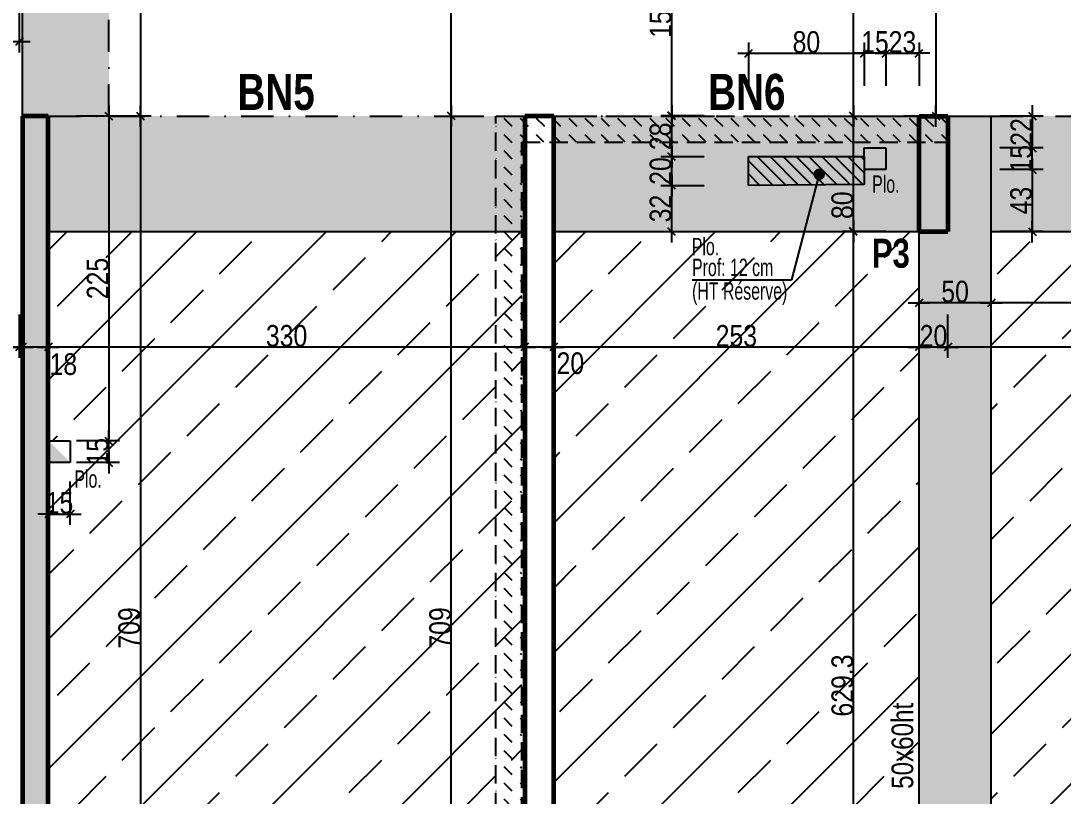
# Model space of a CAD drawing. Header units: centimetres. Extents: x 38820 to 82487, y -36363 to -12804.
# Drawn here: x 49692 to 50413, y -24754 to -24217 of the extents above; entities that cross this region are included whole.
import ezdxf
from ezdxf.enums import TextEntityAlignment as Align

# ---------------------------------------------------------------- set-up
doc = ezdxf.new("R2010")
doc.units = ezdxf.units.CM
doc.header["$LTSCALE"] = 0.5
doc.linetypes.add('CACHEX2', pattern=[19.05, 12.7, -6.35])
doc.linetypes.add('TIRETPT2', pattern=[12.7, 6.35, -3.175, 0, -3.175])
doc.layers.get('DEFPOINTS').update_dxf_attribs({"linetype": 'CONTINUOUS'})
for name, color, linetype in [('01_cote_gen', 4, 'CONTINUOUS'), ('01_linteaux', 2, 'CONTINUOUS'), ('01_murs_sup', 2, 'CACHEX2'), ('01_poch_BN', 9, 'CONTINUOUS'), ('01_poch_poteaux', 250, 'CONTINUOUS'), ('01_resv', 32, 'CONTINUOUS'), ('01_texte', 230, 'CONTINUOUS'), ('AA_COTES', 2, 'CONTINUOUS')]:
    doc.layers.add(name, color=color, linetype=linetype)
doc.layers.add('01_murs_coup', color=5, linetype='CONTINUOUS', lineweight=60)
doc.styles.add('Arial Narrow', font='ARIALN.TTF')
doc.styles.add('impact', font='impact.ttf')
doc.styles.add('MATTE_TXT', font='arial.ttf')
doc.styles.add('STYLE2', font='ARIALN.TTF')
doc.dimstyles.new('JB50', dxfattribs={"dimscale": 0.1, "dimtxt": 150, "dimasz": 15, "dimexe": 0.1, "dimexo": 0.1, "dimgap": 0.09, "dimtad": 1, "dimdec": 1, "dimdsep": 46, "dimtxsty": 'STYLE2', "dimblk1": 'BOND_G', "dimblk2": 'BOND_D', "dimsah": 1, "dimcen": 1.5, "dimdle": 0.01, "dimse1": 1, "dimse2": 1, "dimclrd": 4, "dimclre": 2, "dimclrt": 6, "dimazin": 2, "dimtfac": 2.333333, "dimtdec": 1, "dimtix": 1, "dimtmove": 2, "dimatfit": 3, "dimldrblk": 'BOND_G', "dimfxl": 1, "dimtolj": 1, "dimtzin": 0, "dimarcsym": 0})
pattern_1 = [(135, (-19116.01, 5490.093), (-11.22532015, 9e-16), [7.9375, -7.9375])]

# ---------------------------------------------------------------- blocks, each defined once
blk = doc.blocks.new('BOND_G')
at = {"layer": 'AA_COTES', "color": 0}
for p, q in [((0, -5), (0, 15)), ((5, 0), (-5, 0)), ((1.77, 1.77), (-1.77, -1.77))]:
    blk.add_line(p, q, dxfattribs=at)
blk = doc.blocks.new('BOND_D')
at = {"layer": 'AA_COTES', "color": 0}
for p, q in [((0, 5), (0, -15)), ((5, 0), (-5, 0)), ((-1.77, -1.77), (1.77, 1.77))]:
    blk.add_line(p, q, dxfattribs=at)
blk = doc.blocks.new('*D744')
at = {"layer": '01_cote_gen', "color": 4, "lineweight": -2, "transparency": 16777216}
blk.add_line((50610.14, -24443.32), (50335.14, -24443.32), dxfattribs=at)
at = {"layer": 'DEFPOINTS', "color": 0}
for p in [(50333.64, -24363.37), (50611.64, -24363.37), (50333.64, -24443.32)]:
    blk.add_point(p, dxfattribs=at)
at = {"layer": '01_cote_gen', "color": 4, "lineweight": -2, "transparency": 16777216, "xscale": 1.5, "yscale": 1.5, "zscale": 1.5, "rotation": 180}
blk.add_blockref('BOND_D', (50333.64, -24443.32), dxfattribs=at)
at = {"layer": '01_cote_gen', "color": 4, "lineweight": -2, "transparency": 16777216, "xscale": 1.5, "yscale": 1.5, "zscale": 1.5}
blk.add_blockref('BOND_G', (50611.64, -24443.32), dxfattribs=at)
at = {"layer": '01_cote_gen', "color": 6, "transparency": 16777216, "insert": (50472.64, -24435.65), "char_height": 15, "attachment_point": 5, "style": 'STYLE2'}
blk.add_mtext('\\A1;278', dxfattribs=at)
blk = doc.blocks.new('*D745')
at = {"layer": '01_cote_gen', "color": 4, "lineweight": -2, "transparency": 16777216}
blk.add_line((50332.14, -24443.32), (50315.14, -24443.32), dxfattribs=at)
at = {"layer": 'DEFPOINTS', "color": 0}
for p in [(50313.64, -24363.37), (50333.64, -24363.37), (50313.64, -24443.32)]:
    blk.add_point(p, dxfattribs=at)
at = {"layer": '01_cote_gen', "color": 4, "lineweight": -2, "transparency": 16777216, "xscale": 1.5, "yscale": 1.5, "zscale": 1.5, "rotation": 180}
blk.add_blockref('BOND_D', (50313.64, -24443.32), dxfattribs=at)
at = {"layer": '01_cote_gen', "color": 4, "lineweight": -2, "transparency": 16777216, "xscale": 1.5, "yscale": 1.5, "zscale": 1.5}
blk.add_blockref('BOND_G', (50333.64, -24443.32), dxfattribs=at)
at = {"layer": '01_cote_gen', "color": 6, "transparency": 16777216, "insert": (50323.64, -24435.65), "char_height": 15, "attachment_point": 5, "style": 'STYLE2'}
blk.add_mtext('\\A1;20', dxfattribs=at)
blk = doc.blocks.new('*D746')
at = {"layer": '01_cote_gen', "color": 4, "lineweight": -2, "transparency": 16777216}
blk.add_line((50312.14, -24443.32), (50062.13, -24443.32), dxfattribs=at)
at = {"layer": 'DEFPOINTS', "color": 0}
for p in [(50313.64, -24363.37), (50060.63, -24386.82), (50060.63, -24443.32)]:
    blk.add_point(p, dxfattribs=at)
at = {"layer": '01_cote_gen', "color": 4, "lineweight": -2, "transparency": 16777216, "xscale": 1.5, "yscale": 1.5, "zscale": 1.5, "rotation": 180}
blk.add_blockref('BOND_D', (50060.63, -24443.32), dxfattribs=at)
at = {"layer": '01_cote_gen', "color": 4, "lineweight": -2, "transparency": 16777216, "xscale": 1.5, "yscale": 1.5, "zscale": 1.5}
blk.add_blockref('BOND_G', (50313.64, -24443.32), dxfattribs=at)
at = {"layer": '01_cote_gen', "color": 6, "transparency": 16777216, "insert": (50187.13, -24435.65), "char_height": 15, "attachment_point": 5, "style": 'STYLE2'}
blk.add_mtext('\\A1;253', dxfattribs=at)
blk = doc.blocks.new('*D747')
at = {"layer": '01_cote_gen', "color": 4, "lineweight": -2, "transparency": 16777216}
blk.add_line((50059.13, -24443.32), (50042.13, -24443.32), dxfattribs=at)
at = {"layer": 'DEFPOINTS', "color": 0}
for p in [(50040.63, -24403.46), (50060.63, -24403.46), (50040.63, -24443.32)]:
    blk.add_point(p, dxfattribs=at)
at = {"layer": '01_cote_gen', "color": 4, "lineweight": -2, "transparency": 16777216, "xscale": 1.5, "yscale": 1.5, "zscale": 1.5, "rotation": 180}
blk.add_blockref('BOND_D', (50040.63, -24443.32), dxfattribs=at)
at = {"layer": '01_cote_gen', "color": 4, "lineweight": -2, "transparency": 16777216, "xscale": 1.5, "yscale": 1.5, "zscale": 1.5}
blk.add_blockref('BOND_G', (50060.63, -24443.32), dxfattribs=at)
at = {"layer": '01_cote_gen', "color": 6, "transparency": 16777216, "insert": (50072.18, -24454.61), "char_height": 15, "attachment_point": 5, "style": 'STYLE2'}
blk.add_mtext('\\A1;20', dxfattribs=at)
blk = doc.blocks.new('*D748')
at = {"layer": '01_cote_gen', "color": 4, "lineweight": -2, "transparency": 16777216}
blk.add_line((50039.13, -24443.32), (49712.14, -24443.32), dxfattribs=at)
at = {"layer": 'DEFPOINTS', "color": 0}
for p in [(50040.63, -24414.74), (49710.64, -24429.44), (49710.64, -24443.32)]:
    blk.add_point(p, dxfattribs=at)
at = {"layer": '01_cote_gen', "color": 4, "lineweight": -2, "transparency": 16777216, "xscale": 1.5, "yscale": 1.5, "zscale": 1.5, "rotation": 180}
blk.add_blockref('BOND_D', (49710.64, -24443.32), dxfattribs=at)
at = {"layer": '01_cote_gen', "color": 4, "lineweight": -2, "transparency": 16777216, "xscale": 1.5, "yscale": 1.5, "zscale": 1.5}
blk.add_blockref('BOND_G', (50040.63, -24443.32), dxfattribs=at)
at = {"layer": '01_cote_gen', "color": 6, "transparency": 16777216, "insert": (49875.64, -24435.65), "char_height": 15, "attachment_point": 5, "style": 'STYLE2'}
blk.add_mtext('\\A1;330', dxfattribs=at)
blk = doc.blocks.new('*D749')
at = {"layer": '01_cote_gen', "color": 4, "lineweight": -2, "transparency": 16777216}
blk.add_line((49709.14, -24443.32), (49694.14, -24443.32), dxfattribs=at)
at = {"layer": 'DEFPOINTS', "color": 0}
for p in [(49692.64, -24410.81), (49710.64, -24410.81), (49692.64, -24443.32)]:
    blk.add_point(p, dxfattribs=at)
at = {"layer": '01_cote_gen', "color": 4, "lineweight": -2, "transparency": 16777216, "xscale": 1.5, "yscale": 1.5, "zscale": 1.5, "rotation": 180}
blk.add_blockref('BOND_D', (49692.64, -24443.32), dxfattribs=at)
at = {"layer": '01_cote_gen', "color": 4, "lineweight": -2, "transparency": 16777216, "xscale": 1.5, "yscale": 1.5, "zscale": 1.5}
blk.add_blockref('BOND_G', (49710.64, -24443.32), dxfattribs=at)
at = {"layer": '01_cote_gen', "color": 6, "transparency": 16777216, "insert": (49721.05, -24455.24), "char_height": 15, "attachment_point": 5, "style": 'STYLE2'}
blk.add_mtext('\\A1;18', dxfattribs=at)
blk = doc.blocks.new('*D750')
at = {"layer": '01_cote_gen', "color": 4, "lineweight": -2, "transparency": 16777216}
blk.add_line((49689.14, -24443.32), (49674.14, -24443.32), dxfattribs=at)
at = {"layer": 'DEFPOINTS', "color": 0}
for p in [(49672.64, -24432.16), (49690.64, -24430.54), (49672.64, -24443.32)]:
    blk.add_point(p, dxfattribs=at)
at = {"layer": '01_cote_gen', "color": 4, "lineweight": -2, "transparency": 16777216, "xscale": 1.5, "yscale": 1.5, "zscale": 1.5, "rotation": 180}
blk.add_blockref('BOND_D', (49672.64, -24443.32), dxfattribs=at)
at = {"layer": '01_cote_gen', "color": 4, "lineweight": -2, "transparency": 16777216, "xscale": 1.5, "yscale": 1.5, "zscale": 1.5}
blk.add_blockref('BOND_G', (49690.64, -24443.32), dxfattribs=at)
at = {"layer": '01_cote_gen', "color": 6, "transparency": 16777216, "insert": (49662.92, -24458.83), "char_height": 15, "attachment_point": 5, "style": 'STYLE2'}
blk.add_mtext('\\A1;18', dxfattribs=at)
blk = doc.blocks.new('*D789')
at = {"layer": '01_cote_gen', "color": 4, "lineweight": -2, "transparency": 16777216}
blk.add_line((50610.14, -24412.71), (50365.12, -24412.71), dxfattribs=at)
at = {"layer": 'DEFPOINTS', "color": 0}
for p in [(50611.64, -24363.37), (50363.62, -24387.77), (50363.62, -24412.71)]:
    blk.add_point(p, dxfattribs=at)
at = {"layer": '01_cote_gen', "color": 4, "lineweight": -2, "transparency": 16777216, "xscale": 1.5, "yscale": 1.5, "zscale": 1.5, "rotation": 180}
blk.add_blockref('BOND_D', (50363.62, -24412.71), dxfattribs=at)
at = {"layer": '01_cote_gen', "color": 4, "lineweight": -2, "transparency": 16777216, "xscale": 1.5, "yscale": 1.5, "zscale": 1.5}
blk.add_blockref('BOND_G', (50611.64, -24412.71), dxfattribs=at)
at = {"layer": '01_cote_gen', "color": 6, "transparency": 16777216, "insert": (50487.63, -24405.04), "char_height": 15, "attachment_point": 5, "style": 'STYLE2'}
blk.add_mtext('\\A1;248', dxfattribs=at)
blk = doc.blocks.new('*D790')
at = {"layer": '01_cote_gen', "color": 4, "lineweight": -2, "transparency": 16777216}
blk.add_line((50362.12, -24412.71), (50315.12, -24412.71), dxfattribs=at)
at = {"layer": 'DEFPOINTS', "color": 0}
for p in [(50313.62, -24396.22), (50363.62, -24396.22), (50313.62, -24412.71)]:
    blk.add_point(p, dxfattribs=at)
at = {"layer": '01_cote_gen', "color": 4, "lineweight": -2, "transparency": 16777216, "xscale": 1.5, "yscale": 1.5, "zscale": 1.5, "rotation": 180}
blk.add_blockref('BOND_D', (50313.62, -24412.71), dxfattribs=at)
at = {"layer": '01_cote_gen', "color": 4, "lineweight": -2, "transparency": 16777216, "xscale": 1.5, "yscale": 1.5, "zscale": 1.5}
blk.add_blockref('BOND_G', (50363.62, -24412.71), dxfattribs=at)
at = {"layer": '01_cote_gen', "color": 6, "transparency": 16777216, "insert": (50338.62, -24405.04), "char_height": 15, "attachment_point": 5, "style": 'STYLE2'}
blk.add_mtext('\\A1;50', dxfattribs=at)
blk = doc.blocks.new('*D839')
at = {"layer": '01_cote_gen', "color": 4, "lineweight": -2, "transparency": 16777216}
blk.add_line((49774.41, -23784.87), (49774.41, -24281.87), dxfattribs=at)
at = {"layer": 'DEFPOINTS', "color": 0}
for p in [(49751.91, -23783.37), (49710.64, -24283.37), (49774.41, -24283.37)]:
    blk.add_point(p, dxfattribs=at)
at = {"layer": '01_cote_gen', "color": 4, "lineweight": -2, "transparency": 16777216, "xscale": 1.5, "yscale": 1.5, "zscale": 1.5}
for name, p, rotation in [('BOND_G', (49774.41, -23783.37), 90), ('BOND_D', (49774.41, -24283.37), 270)]:
    blk.add_blockref(name, p, dxfattribs=dict(at, rotation=rotation))
at = {"layer": '01_cote_gen', "color": 6, "transparency": 16777216, "insert": (49766.74, -24033.37), "char_height": 15, "attachment_point": 5, "rotation": 90, "style": 'STYLE2'}
blk.add_mtext('\\A1;500', dxfattribs=at)
blk = doc.blocks.new('*D840')
at = {"layer": '01_cote_gen', "color": 4, "lineweight": -2, "transparency": 16777216}
blk.add_line((49774.41, -24284.87), (49774.41, -24990.87), dxfattribs=at)
at = {"layer": 'DEFPOINTS', "color": 0}
for p in [(49751.91, -24283.37), (49751.91, -24992.37), (49774.41, -24992.37)]:
    blk.add_point(p, dxfattribs=at)
at = {"layer": '01_cote_gen', "color": 4, "lineweight": -2, "transparency": 16777216, "xscale": 1.5, "yscale": 1.5, "zscale": 1.5}
for name, p, rotation in [('BOND_G', (49774.41, -24283.37), 90), ('BOND_D', (49774.41, -24992.37), 270)]:
    blk.add_blockref(name, p, dxfattribs=dict(at, rotation=rotation))
at = {"layer": '01_cote_gen', "color": 6, "transparency": 16777216, "insert": (49766.74, -24637.87), "char_height": 15, "attachment_point": 5, "rotation": 90, "style": 'STYLE2'}
blk.add_mtext('\\A1;709', dxfattribs=at)
blk = doc.blocks.new('*D847')
at = {"layer": '01_cote_gen', "color": 4, "lineweight": -2, "transparency": 16777216}
blk.add_line((49989.7, -24281.87), (49989.7, -23727.88), dxfattribs=at)
at = {"layer": 'DEFPOINTS', "color": 0}
for p in [(49989.7, -23726.38), (49997.2, -23726.38), (50050.63, -24283.37)]:
    blk.add_point(p, dxfattribs=at)
at = {"layer": '01_cote_gen', "color": 4, "lineweight": -2, "transparency": 16777216, "xscale": 1.5, "yscale": 1.5, "zscale": 1.5}
for name, p, rotation in [('BOND_D', (49989.7, -23726.38), 90), ('BOND_G', (49989.7, -24283.37), 270)]:
    blk.add_blockref(name, p, dxfattribs=dict(at, rotation=rotation))
at = {"layer": '01_cote_gen', "color": 6, "transparency": 16777216, "insert": (49982.07, -24004.87), "char_height": 15, "attachment_point": 5, "rotation": 90, "style": 'STYLE2'}
blk.add_mtext('\\A1;557', dxfattribs=at)
blk = doc.blocks.new('*D849')
at = {"layer": '01_cote_gen', "color": 4, "lineweight": -2, "transparency": 16777216}
blk.add_line((49989.7, -24990.87), (49989.7, -24284.87), dxfattribs=at)
at = {"layer": 'DEFPOINTS', "color": 0}
for p in [(49989.7, -24283.37), (50001.51, -24283.37), (50001.41, -24992.37)]:
    blk.add_point(p, dxfattribs=at)
at = {"layer": '01_cote_gen', "color": 4, "lineweight": -2, "transparency": 16777216, "xscale": 1.5, "yscale": 1.5, "zscale": 1.5}
for name, p, rotation in [('BOND_D', (49989.7, -24283.37), 90), ('BOND_G', (49989.7, -24992.37), 270)]:
    blk.add_blockref(name, p, dxfattribs=dict(at, rotation=rotation))
at = {"layer": '01_cote_gen', "color": 6, "transparency": 16777216, "insert": (49982.04, -24637.87), "char_height": 15, "attachment_point": 5, "rotation": 90, "style": 'STYLE2'}
blk.add_mtext('\\A1;709', dxfattribs=at)
blk = doc.blocks.new('*D850')
at = {"layer": '01_cote_gen', "color": 4, "lineweight": -2, "transparency": 16777216}
blk.add_line((50268.24, -24361.87), (50268.24, -24284.87), dxfattribs=at)
at = {"layer": 'DEFPOINTS', "color": 0}
for p in [(50268.24, -24283.37), (50338.14, -24283.37), (50323.15, -24363.37)]:
    blk.add_point(p, dxfattribs=at)
at = {"layer": '01_cote_gen', "color": 4, "lineweight": -2, "transparency": 16777216, "xscale": 1.5, "yscale": 1.5, "zscale": 1.5}
for name, p, rotation in [('BOND_D', (50268.24, -24283.37), 90), ('BOND_G', (50268.24, -24363.37), 270)]:
    blk.add_blockref(name, p, dxfattribs=dict(at, rotation=rotation))
at = {"layer": '01_cote_gen', "color": 6, "transparency": 16777216, "insert": (50260.58, -24345.1), "char_height": 15, "attachment_point": 5, "rotation": 90, "style": 'STYLE2'}
blk.add_mtext('\\A1;80', dxfattribs=at)
blk = doc.blocks.new('*D851')
at = {"layer": '01_cote_gen', "color": 4, "lineweight": -2, "transparency": 16777216}
blk.add_line((50268.24, -24281.87), (50268.24, -23727.9), dxfattribs=at)
at = {"layer": 'DEFPOINTS', "color": 0}
for p in [(50268.24, -23726.4), (50388.11, -23726.4), (50324.15, -24283.37)]:
    blk.add_point(p, dxfattribs=at)
at = {"layer": '01_cote_gen', "color": 4, "lineweight": -2, "transparency": 16777216, "xscale": 1.5, "yscale": 1.5, "zscale": 1.5}
for name, p, rotation in [('BOND_D', (50268.24, -23726.4), 90), ('BOND_G', (50268.24, -24283.37), 270)]:
    blk.add_blockref(name, p, dxfattribs=dict(at, rotation=rotation))
at = {"layer": '01_cote_gen', "color": 6, "transparency": 16777216, "insert": (50260.61, -24004.88), "char_height": 15, "attachment_point": 5, "rotation": 90, "style": 'STYLE2'}
blk.add_mtext('\\A1;557', dxfattribs=at)
blk = doc.blocks.new('*D856')
at = {"layer": '01_cote_gen', "color": 4, "lineweight": -2, "transparency": 16777216}
blk.add_line((50268.24, -24990.87), (50268.24, -24364.57), dxfattribs=at)
at = {"layer": 'DEFPOINTS', "color": 0}
for p in [(50268.24, -24363.07), (50290.94, -24363.07), (50265.92, -24992.37)]:
    blk.add_point(p, dxfattribs=at)
at = {"layer": '01_cote_gen', "color": 4, "lineweight": -2, "transparency": 16777216, "xscale": 1.5, "yscale": 1.5, "zscale": 1.5}
for name, p, rotation in [('BOND_D', (50268.24, -24363.07), 90), ('BOND_G', (50268.24, -24992.37), 270)]:
    blk.add_blockref(name, p, dxfattribs=dict(at, rotation=rotation))
at = {"layer": '01_cote_gen', "color": 6, "transparency": 16777216, "insert": (50260.58, -24677.72), "char_height": 15, "attachment_point": 5, "rotation": 90, "style": 'STYLE2'}
blk.add_mtext('\\A1;629.3', dxfattribs=at)
blk = doc.blocks.new('*D1147')
at = {"layer": '01_cote_gen', "color": 4, "lineweight": -2, "transparency": 16777216}
blk.add_line((49689.13, -24231.91), (49484.12, -24231.91), dxfattribs=at)
at = {"layer": 'DEFPOINTS', "color": 0}
for p in [(49482.62, -24149.51), (49690.63, -24217.45), (49482.62, -24231.91)]:
    blk.add_point(p, dxfattribs=at)
at = {"layer": '01_cote_gen', "color": 4, "lineweight": -2, "transparency": 16777216, "xscale": 1.5, "yscale": 1.5, "zscale": 1.5, "rotation": 180}
blk.add_blockref('BOND_D', (49482.62, -24231.91), dxfattribs=at)
at = {"layer": '01_cote_gen', "color": 4, "lineweight": -2, "transparency": 16777216, "xscale": 1.5, "yscale": 1.5, "zscale": 1.5}
blk.add_blockref('BOND_G', (49690.63, -24231.91), dxfattribs=at)
at = {"layer": '01_cote_gen', "color": 6, "transparency": 16777216, "insert": (49614.4, -24224.25), "char_height": 15, "attachment_point": 5, "style": 'STYLE2'}
blk.add_mtext('\\A1;208', dxfattribs=at)
blk = doc.blocks.new('*D1165')
at = {"layer": '01_cote_gen', "color": 4, "lineweight": -2, "transparency": 16777216}
for p, q in [((49752.54, -24506.84), (49752.54, -24505.34)), ((49752.54, -24523.34), (49752.54, -24508.34)), ((49752.54, -24524.84), (49752.54, -24526.34))]:
    blk.add_line(p, q, dxfattribs=at)
at = {"layer": 'DEFPOINTS', "color": 0}
for p in [(49725.87, -24508.34), (49752.54, -24508.34), (49725.87, -24523.34)]:
    blk.add_point(p, dxfattribs=at)
at = {"layer": '01_cote_gen', "color": 4, "lineweight": -2, "transparency": 16777216, "xscale": 1.5, "yscale": 1.5, "zscale": 1.5}
for name, p, rotation in [('BOND_D', (49752.54, -24508.34), 270), ('BOND_G', (49752.54, -24523.34), 90)]:
    blk.add_blockref(name, p, dxfattribs=dict(at, rotation=rotation))
at = {"layer": '01_cote_gen', "color": 6, "transparency": 16777216, "insert": (49744.87, -24515.84), "char_height": 15, "attachment_point": 5, "rotation": 90, "style": 'STYLE2'}
blk.add_mtext('\\A1;15', dxfattribs=at)
blk = doc.blocks.new('*D1166')
at = {"layer": '01_cote_gen', "color": 4, "lineweight": -2, "transparency": 16777216}
blk.add_line((49752.54, -24284.87), (49752.54, -24506.84), dxfattribs=at)
at = {"layer": 'DEFPOINTS', "color": 0}
for p in [(49751.91, -24283.37), (49730.04, -24508.34), (49752.54, -24508.34)]:
    blk.add_point(p, dxfattribs=at)
at = {"layer": '01_cote_gen', "color": 4, "lineweight": -2, "transparency": 16777216, "xscale": 1.5, "yscale": 1.5, "zscale": 1.5}
for name, p, rotation in [('BOND_G', (49752.54, -24283.37), 90), ('BOND_D', (49752.54, -24508.34), 270)]:
    blk.add_blockref(name, p, dxfattribs=dict(at, rotation=rotation))
at = {"layer": '01_cote_gen', "color": 6, "transparency": 16777216, "insert": (49744.87, -24395.86), "char_height": 15, "attachment_point": 5, "rotation": 90, "style": 'STYLE2'}
blk.add_mtext('\\A1;225', dxfattribs=at)
blk = doc.blocks.new('*D1167')
at = {"layer": '01_cote_gen', "color": 4, "lineweight": -2, "transparency": 16777216}
for p, q in [((49709.37, -24558.96), (49707.87, -24558.96)), ((49710.87, -24558.96), (49725.87, -24558.96)), ((49727.37, -24558.96), (49728.87, -24558.96))]:
    blk.add_line(p, q, dxfattribs=at)
at = {"layer": 'DEFPOINTS', "color": 0}
for p in [(49710.87, -24523.34), (49725.87, -24523.34), (49725.87, -24558.96)]:
    blk.add_point(p, dxfattribs=at)
at = {"layer": '01_cote_gen', "color": 4, "lineweight": -2, "transparency": 16777216, "xscale": 1.5, "yscale": 1.5, "zscale": 1.5}
blk.add_blockref('BOND_G', (49710.87, -24558.96), dxfattribs=at)
at = {"layer": '01_cote_gen', "color": 4, "lineweight": -2, "transparency": 16777216, "xscale": 1.5, "yscale": 1.5, "zscale": 1.5, "rotation": 180}
blk.add_blockref('BOND_D', (49725.87, -24558.96), dxfattribs=at)
at = {"layer": '01_cote_gen', "color": 6, "transparency": 16777216, "insert": (49718.37, -24551.29), "char_height": 15, "attachment_point": 5, "style": 'STYLE2'}
blk.add_mtext('\\A1;15', dxfattribs=at)
blk = doc.blocks.new('*D1189')
at = {"layer": '01_cote_gen', "color": 4, "lineweight": -2, "transparency": 16777216}
blk.add_line((50325.34, -24142.92), (50325.34, -24281.87), dxfattribs=at)
at = {"layer": 'DEFPOINTS', "color": 0}
for p in [(50306.13, -24141.42), (50323.64, -24283.37), (50325.34, -24283.37)]:
    blk.add_point(p, dxfattribs=at)
at = {"layer": '01_cote_gen', "color": 4, "lineweight": -2, "transparency": 16777216, "xscale": 1.5, "yscale": 1.5, "zscale": 1.5}
for name, p, rotation in [('BOND_G', (50325.34, -24141.42), 90), ('BOND_D', (50325.34, -24283.37), 270)]:
    blk.add_blockref(name, p, dxfattribs=dict(at, rotation=rotation))
at = {"layer": '01_cote_gen', "color": 6, "transparency": 16777216, "insert": (50317.8, -24195.51), "char_height": 15, "attachment_point": 5, "rotation": 90, "style": 'STYLE2'}
blk.add_mtext('\\A1;142', dxfattribs=at)
blk = doc.blocks.new('*D1192')
at = {"layer": '01_cote_gen', "color": 4, "lineweight": -2, "transparency": 16777216}
blk.add_line((50142.33, -24281.47), (50142.33, -24133.92), dxfattribs=at)
at = {"layer": 'DEFPOINTS', "color": 0}
for p in [(50142.33, -24132.42), (50163.47, -24132.42), (50302.14, -24282.97)]:
    blk.add_point(p, dxfattribs=at)
at = {"layer": '01_cote_gen', "color": 4, "lineweight": -2, "transparency": 16777216, "xscale": 1.5, "yscale": 1.5, "zscale": 1.5}
for name, p, rotation in [('BOND_D', (50142.33, -24132.42), 90), ('BOND_G', (50142.33, -24282.97), 270)]:
    blk.add_blockref(name, p, dxfattribs=dict(at, rotation=rotation))
at = {"layer": '01_cote_gen', "color": 6, "transparency": 16777216, "insert": (50134.67, -24207.7), "char_height": 15, "attachment_point": 5, "rotation": 90, "style": 'STYLE2'}
blk.add_mtext('\\A1;150.6', dxfattribs=at)
blk = doc.blocks.new('*D1245')
at = {"layer": '01_cote_gen', "color": 4, "lineweight": -2, "transparency": 16777216}
blk.add_line((50197.11, -24239.83), (50274.15, -24239.83), dxfattribs=at)
at = {"layer": 'DEFPOINTS', "color": 0}
for p in [(50275.65, -24239.83), (50195.61, -24311.41), (50275.65, -24305.41)]:
    blk.add_point(p, dxfattribs=at)
at = {"layer": '01_cote_gen', "color": 4, "lineweight": -2, "transparency": 16777216, "xscale": 1.5, "yscale": 1.5, "zscale": 1.5, "rotation": 180}
blk.add_blockref('BOND_G', (50195.61, -24239.83), dxfattribs=at)
at = {"layer": '01_cote_gen', "color": 4, "lineweight": -2, "transparency": 16777216, "xscale": 1.5, "yscale": 1.5, "zscale": 1.5}
blk.add_blockref('BOND_D', (50275.65, -24239.83), dxfattribs=at)
at = {"layer": '01_cote_gen', "color": 6, "transparency": 16777216, "insert": (50235.63, -24232.16), "char_height": 15, "attachment_point": 5, "style": 'STYLE2'}
blk.add_mtext('\\A1;80', dxfattribs=at)
blk = doc.blocks.new('*D1246')
at = {"layer": '01_cote_gen', "color": 4, "lineweight": -2, "transparency": 16777216}
for p, q in [((50274.15, -24239.83), (50272.65, -24239.83)), ((50290.65, -24239.83), (50275.65, -24239.83)), ((50292.15, -24239.83), (50293.65, -24239.83))]:
    blk.add_line(p, q, dxfattribs=at)
at = {"layer": 'DEFPOINTS', "color": 0}
for p in [(50275.65, -24239.83), (50275.65, -24262.33), (50290.65, -24305.41)]:
    blk.add_point(p, dxfattribs=at)
at = {"layer": '01_cote_gen', "color": 4, "lineweight": -2, "transparency": 16777216, "xscale": 1.5, "yscale": 1.5, "zscale": 1.5}
blk.add_blockref('BOND_D', (50275.65, -24239.83), dxfattribs=at)
at = {"layer": '01_cote_gen', "color": 4, "lineweight": -2, "transparency": 16777216, "xscale": 1.5, "yscale": 1.5, "zscale": 1.5, "rotation": 180}
blk.add_blockref('BOND_G', (50290.65, -24239.83), dxfattribs=at)
at = {"layer": '01_cote_gen', "color": 6, "transparency": 16777216, "insert": (50283.15, -24232.16), "char_height": 15, "attachment_point": 5, "style": 'STYLE2'}
blk.add_mtext('\\A1;15', dxfattribs=at)
blk = doc.blocks.new('*D1247')
at = {"layer": '01_cote_gen', "color": 4, "lineweight": -2, "transparency": 16777216}
blk.add_line((50292.15, -24239.83), (50312.14, -24239.83), dxfattribs=at)
at = {"layer": 'DEFPOINTS', "color": 0}
for p in [(50313.64, -24239.83), (50290.65, -24262.33), (50313.64, -24283.37)]:
    blk.add_point(p, dxfattribs=at)
at = {"layer": '01_cote_gen', "color": 4, "lineweight": -2, "transparency": 16777216, "xscale": 1.5, "yscale": 1.5, "zscale": 1.5, "rotation": 180}
blk.add_blockref('BOND_G', (50290.65, -24239.83), dxfattribs=at)
at = {"layer": '01_cote_gen', "color": 4, "lineweight": -2, "transparency": 16777216, "xscale": 1.5, "yscale": 1.5, "zscale": 1.5}
blk.add_blockref('BOND_D', (50313.64, -24239.83), dxfattribs=at)
at = {"layer": '01_cote_gen', "color": 6, "transparency": 16777216, "insert": (50302.14, -24232.16), "char_height": 15, "attachment_point": 5, "style": 'STYLE2'}
blk.add_mtext('\\A1;23', dxfattribs=at)
blk = doc.blocks.new('*D1248')
at = {"layer": '01_cote_gen', "color": 4, "lineweight": -2, "transparency": 16777216}
blk.add_line((50142.33, -24329.91), (50142.33, -24312.91), dxfattribs=at)
at = {"layer": 'DEFPOINTS', "color": 0}
for p in [(50142.33, -24311.41), (50195.61, -24311.41), (50195.61, -24331.41)]:
    blk.add_point(p, dxfattribs=at)
at = {"layer": '01_cote_gen', "color": 4, "lineweight": -2, "transparency": 16777216, "xscale": 1.5, "yscale": 1.5, "zscale": 1.5}
for name, p, rotation in [('BOND_D', (50142.33, -24311.41), 90), ('BOND_G', (50142.33, -24331.41), 270)]:
    blk.add_blockref(name, p, dxfattribs=dict(at, rotation=rotation))
at = {"layer": '01_cote_gen', "color": 6, "transparency": 16777216, "insert": (50134.67, -24321.41), "char_height": 15, "attachment_point": 5, "rotation": 90, "style": 'STYLE2'}
blk.add_mtext('\\A1;20', dxfattribs=at)
blk = doc.blocks.new('*D1249')
at = {"layer": '01_cote_gen', "color": 4, "lineweight": -2, "transparency": 16777216}
blk.add_line((50142.33, -24309.91), (50142.33, -24284.87), dxfattribs=at)
at = {"layer": 'DEFPOINTS', "color": 0}
for p in [(50142.33, -24283.37), (50157.11, -24283.37), (50195.61, -24311.41)]:
    blk.add_point(p, dxfattribs=at)
at = {"layer": '01_cote_gen', "color": 4, "lineweight": -2, "transparency": 16777216, "xscale": 1.5, "yscale": 1.5, "zscale": 1.5}
for name, p, rotation in [('BOND_D', (50142.33, -24283.37), 90), ('BOND_G', (50142.33, -24311.41), 270)]:
    blk.add_blockref(name, p, dxfattribs=dict(at, rotation=rotation))
at = {"layer": '01_cote_gen', "color": 6, "transparency": 16777216, "insert": (50134.67, -24297.39), "char_height": 15, "attachment_point": 5, "rotation": 90, "style": 'STYLE2'}
blk.add_mtext('\\A1;28', dxfattribs=at)
blk = doc.blocks.new('*D1250')
at = {"layer": '01_cote_gen', "color": 4, "lineweight": -2, "transparency": 16777216}
blk.add_line((50142.33, -24361.87), (50142.33, -24332.91), dxfattribs=at)
at = {"layer": 'DEFPOINTS', "color": 0}
for p in [(50142.33, -24331.41), (50195.61, -24331.41), (50193.95, -24363.37)]:
    blk.add_point(p, dxfattribs=at)
at = {"layer": '01_cote_gen', "color": 4, "lineweight": -2, "transparency": 16777216, "xscale": 1.5, "yscale": 1.5, "zscale": 1.5}
for name, p, rotation in [('BOND_D', (50142.33, -24331.41), 90), ('BOND_G', (50142.33, -24363.37), 270)]:
    blk.add_blockref(name, p, dxfattribs=dict(at, rotation=rotation))
at = {"layer": '01_cote_gen', "color": 6, "transparency": 16777216, "insert": (50134.67, -24347.39), "char_height": 15, "attachment_point": 5, "rotation": 90, "style": 'STYLE2'}
blk.add_mtext('\\A1;32', dxfattribs=at)
blk = doc.blocks.new('*D1251')
at = {"layer": '01_cote_gen', "color": 4, "lineweight": -2, "transparency": 16777216}
for p, q in [((50392.03, -24303.91), (50392.03, -24302.41)), ((50392.03, -24320.41), (50392.03, -24305.41)), ((50392.03, -24321.91), (50392.03, -24323.41))]:
    blk.add_line(p, q, dxfattribs=at)
at = {"layer": 'DEFPOINTS', "color": 0}
for p in [(50290.65, -24305.41), (50392.03, -24305.41), (50290.65, -24320.41)]:
    blk.add_point(p, dxfattribs=at)
at = {"layer": '01_cote_gen', "color": 4, "lineweight": -2, "transparency": 16777216, "xscale": 1.5, "yscale": 1.5, "zscale": 1.5}
for name, p, rotation in [('BOND_D', (50392.03, -24305.41), 270), ('BOND_G', (50392.03, -24320.41), 90)]:
    blk.add_blockref(name, p, dxfattribs=dict(at, rotation=rotation))
at = {"layer": '01_cote_gen', "color": 6, "transparency": 16777216, "insert": (50384.37, -24312.91), "char_height": 15, "attachment_point": 5, "rotation": 90, "style": 'STYLE2'}
blk.add_mtext('\\A1;15', dxfattribs=at)
blk = doc.blocks.new('*D1252')
at = {"layer": '01_cote_gen', "color": 4, "lineweight": -2, "transparency": 16777216}
blk.add_line((50392.03, -24321.91), (50392.03, -24361.87), dxfattribs=at)
at = {"layer": 'DEFPOINTS', "color": 0}
for p in [(50290.65, -24320.41), (50298.59, -24363.37), (50392.03, -24363.37)]:
    blk.add_point(p, dxfattribs=at)
at = {"layer": '01_cote_gen', "color": 4, "lineweight": -2, "transparency": 16777216, "xscale": 1.5, "yscale": 1.5, "zscale": 1.5}
for name, p, rotation in [('BOND_G', (50392.03, -24320.41), 90), ('BOND_D', (50392.03, -24363.37), 270)]:
    blk.add_blockref(name, p, dxfattribs=dict(at, rotation=rotation))
at = {"layer": '01_cote_gen', "color": 6, "transparency": 16777216, "insert": (50384.37, -24341.89), "char_height": 15, "attachment_point": 5, "rotation": 90, "style": 'STYLE2'}
blk.add_mtext('\\A1;43', dxfattribs=at)
blk = doc.blocks.new('*D1275')
at = {"layer": '01_poch_BN', "color": 4, "lineweight": -2, "transparency": 16777216}
blk.add_line((50392.03, -24284.87), (50392.03, -24303.91), dxfattribs=at)
at = {"layer": 'DEFPOINTS', "color": 0}
for p in [(50384.8, -24283.37), (50372.48, -24305.41), (50392.03, -24305.41)]:
    blk.add_point(p, dxfattribs=at)
at = {"layer": '01_poch_BN', "color": 4, "lineweight": -2, "transparency": 16777216, "xscale": 1.5, "yscale": 1.5, "zscale": 1.5}
for name, p, rotation in [('BOND_G', (50392.03, -24283.37), 90), ('BOND_D', (50392.03, -24305.41), 270)]:
    blk.add_blockref(name, p, dxfattribs=dict(at, rotation=rotation))
at = {"layer": '01_poch_BN', "color": 6, "transparency": 16777216, "insert": (50384.49, -24294.39), "char_height": 15, "attachment_point": 5, "rotation": 90, "style": 'STYLE2'}
blk.add_mtext('\\A1;22', dxfattribs=at)

msp = doc.modelspace()

# ---------------------------------------------------------------- hatches: boundary and pattern name
at = {"layer": '01_murs_sup'}
h = msp.add_hatch(dxfattribs=at)
h.set_pattern_fill('DASH', color=256, scale=2.5, angle=135)
h.set_pattern_definition(pattern_1)
h.paths.add_polyline_path([(49896.631, -23422.387), (49878.631, -23422.387), (49878.631, -23432.383), (49692.631, -23432.383), (49692.631, -23448.383), (49896.631, -23448.383)])
h.paths.add_polyline_path([(49893.631, -23562.371), (49692.631, -23562.371), (49692.631, -23994.371), (49710.631, -23994.371), (49710.631, -23580.371), (49875.631, -23580.371), (49875.631, -23783.371), (49893.631, -23783.371)])
h.paths.add_polyline_path([(49710.631, -24106.371), (49692.631, -24106.371), (49692.631, -24159.371), (49710.631, -24159.371)])
h.paths.add_polyline_path([(49710.631, -24283.431), (49692.631, -24283.431), (49692.631, -25012.391), (49710.631, -25012.391)])
h = msp.add_hatch(dxfattribs=at)
h.set_pattern_fill('DASH', color=256, scale=2.5, angle=135)
h.set_pattern_definition(pattern_1)
h.paths.add_polyline_path([(50334.63, -24283.371), (50020.63, -24283.371), (50020.63, -25012.391), (50495.631, -25012.391), (50495.631, -24996.391), (50348.62, -24996.391), (50348.62, -24853.269), (50328.62, -24853.269), (50328.62, -24996.391), (50038.63, -24996.391), (50038.63, -24301.371), (50334.63, -24301.371)])
at = {"layer": '01_poch_BN'}
h = msp.add_hatch(color=256, dxfattribs=at)
h.dxf.hatch_style = 1
h.paths.add_polyline_path([(49752.645, -23783.368), (49710.631, -23783.368), (49710.631, -23994.371), (49692.643, -23994.371), (49692.642, -24106.371), (49710.631, -24106.371), (49710.631, -24159.371), (49692.641, -24159.371), (49692.64, -24283.374), (49710.64, -24283.374), (49752.64, -24283.374)])
h.paths.add_polyline_path([(49710.631, -23783.368), (49692.645, -23783.368), (49692.643, -23994.371), (49710.631, -23994.371)])
h.paths.add_polyline_path([(49710.631, -24106.371), (49692.642, -24106.371), (49692.641, -24159.371), (49710.631, -24159.371)], flags=17)
h.paths.add_polyline_path([(49709.453, -24036.213), (49736.067, -24036.213), (49736.067, -24004.985), (49709.453, -24004.985)], flags=24)
h = msp.add_hatch(color=256, dxfattribs=at)
h.dxf.hatch_style = 1
h.paths.add_polyline_path([(49672.64, -24283.431), (49412.64, -24283.431), (49412.64, -24301.43), (49672.64, -24301.43)])
h.paths.add_polyline_path([(49672.631, -24301.43), (49412.64, -24301.43), (49412.642, -24363.374), (49672.631, -24363.374)])
h.paths.add_polyline_path([(50020.63, -24283.374), (49710.64, -24283.374), (49710.64, -24363.374), (50020.63, -24363.374)])
h = msp.add_hatch(color=256, dxfattribs=at)
h.dxf.hatch_style = 1
h.paths.add_polyline_path([(50038.63, -24301.371), (50040.634, -24301.371), (50040.634, -24283.374), (50020.63, -24283.374), (50020.63, -24363.374), (50038.63, -24363.374)])
h.paths.add_polyline_path([(50040.634, -24301.371), (50038.63, -24301.371), (50038.63, -24363.374), (50040.634, -24363.374)])
h = msp.add_hatch(color=256, dxfattribs=at)
h.dxf.hatch_style = 1
h.paths.add_polyline_path([(50313.635, -24301.371), (50060.634, -24301.371), (50060.634, -24363.374), (50313.635, -24363.374)])
h.paths.add_polyline_path([(50313.635, -24283.374), (50060.634, -24283.374), (50060.634, -24301.371), (50313.635, -24301.371)])
h.paths.add_polyline_path([(50611.635, -24301.371), (50436.63, -24301.371), (50436.63, -24283.374), (50363.62, -24283.374), (50363.62, -24363.374), (50611.635, -24363.374)])
h.paths.add_polyline_path([(50363.62, -24283.374), (50334.63, -24283.374), (50334.63, -24301.371), (50333.635, -24301.371), (50333.635, -24363.374), (50313.62, -24363.374), (50313.62, -24992.374), (50328.62, -24992.374), (50348.62, -24992.374), (50363.62, -24992.374)])
h.paths.add_polyline_path([(50761.625, -24301.371), (50631.635, -24301.371), (50631.635, -24363.374), (50761.625, -24363.374)])
h.paths.add_polyline_path([(50611.635, -24283.374), (50436.63, -24283.374), (50436.63, -24301.371), (50611.635, -24301.371)], flags=17)
h.paths.add_polyline_path([(50909.635, -24283.374), (50631.635, -24283.374), (50631.635, -24301.371), (50761.625, -24301.371), (50761.625, -24363.374), (50779.625, -24363.374), (50779.625, -24301.371), (50909.635, -24301.371)])
h.paths.add_polyline_path([(50909.635, -24301.371), (50779.625, -24301.371), (50779.625, -24363.374), (50909.635, -24363.374)])
h = msp.add_hatch(dxfattribs=at)
h.set_pattern_fill('ANSI33', color=256, scale=10)
h.paths.add_polyline_path([(49263.631, -24414.407), (49248.631, -24414.407), (49248.77, -24399.409), (49263.631, -24399.546), (49263.631, -24414.407), (49263.631, -24992.374), (49268.631, -24992.374), (49268.631, -24854.391), (49288.631, -24854.391), (49288.631, -24992.374), (49313.631, -24992.374), (49313.631, -24363.374), (49392.64, -24363.374), (49392.64, -24301.43), (49077.635, -24301.43), (49077.637, -24637.364), (49057.635, -24637.364), (49057.635, -24363.374), (48797.634, -24363.374), (48797.634, -24992.374), (48998.682, -24992.374), (48998.682, -24992.332), (49015.457, -24992.374), (49263.631, -24992.374)])
h.paths.add_polyline_path([(49268.631, -24631.391), (49268.631, -24559.391), (49288.631, -24559.391), (49288.631, -24631.391)], flags=16)
h.paths.add_polyline_path([(49672.631, -24363.374), (49412.64, -24363.374), (49392.64, -24363.374), (49313.631, -24363.374), (49313.631, -24992.374), (49672.631, -24992.374)])
h.paths.add_polyline_path([(50020.63, -24363.374), (49710.64, -24363.374), (49710.64, -24508.344), (49725.869, -24508.344), (49725.869, -24523.344), (49710.64, -24523.344), (49710.64, -24947.324), (49710.725, -24947.324), (49710.728, -24987.324), (49710.708, -24992.374), (49720.688, -24992.374), (49720.688, -24977.374), (49735.688, -24977.374), (49735.688, -24992.374), (49990.507, -24992.374), (49990.645, -24977.375), (50005.607, -24977.374), (50005.607, -24992.374), (50020.63, -24992.374)])
h.paths.add_polyline_path([(50038.63, -24363.374), (50020.63, -24363.374), (50020.63, -24992.374), (50038.63, -24992.374)])
h.paths.add_polyline_path([(50313.62, -24363.374), (50060.634, -24363.374), (50060.634, -24992.374), (50073.64, -24992.374), (50073.641, -24992.335), (50089.59, -24992.374), (50313.62, -24992.374)])
h.paths.add_polyline_path([(50779.625, -24363.374), (50761.625, -24363.374), (50761.625, -24992.374), (50779.625, -24992.374)])
h.paths.add_polyline_path([(51318.625, -24637.368), (51227.635, -24637.368), (51207.635, -24637.368), (51207.635, -24363.374), (50929.635, -24363.374), (50909.635, -24363.374), (50779.625, -24363.374), (50779.625, -24542.358), (50794.625, -24542.358), (50794.625, -24557.358), (50779.625, -24557.358), (50779.625, -24992.374), (51052.615, -24992.374), (51052.616, -24992.334), (51068.614, -24992.374), (51318.625, -24992.374)])
h.paths.add_polyline_path([(51505.635, -24363.374), (51227.635, -24363.374), (51227.635, -24557.368), (51505.635, -24557.368)])
h.paths.add_polyline_path([(51343.619, -24413.415), (51328.619, -24413.415), (51328.619, -24398.415), (51343.619, -24398.415)], flags=16)
h.paths.add_polyline_path([(51726.627, -24363.374), (51525.635, -24363.374), (51525.635, -24637.368), (51505.635, -24637.368), (51368.625, -24637.368), (51368.625, -24992.374), (51726.627, -24992.374)])
h.paths.add_polyline_path([(51744.627, -24363.374), (51726.627, -24363.374), (51726.627, -24992.374), (51744.627, -24992.374)])
h.paths.add_polyline_path([(51858.627, -24655.391), (51744.627, -24655.391), (51744.627, -24673.391), (51858.627, -24673.391)])
h.paths.add_polyline_path([(51858.627, -24476.347), (51843.627, -24476.347), (51843.627, -24461.347), (51858.627, -24461.347), (51858.627, -24363.374), (51823.637, -24363.374), (51803.637, -24363.374), (51744.627, -24363.374), (51744.627, -24655.391), (51858.627, -24655.391)])
h.paths.add_polyline_path([(51858.627, -24673.391), (51744.627, -24673.391), (51744.627, -24992.374), (51758.628, -24992.374), (51758.628, -24992.334), (51774.627, -24992.374), (51858.627, -24992.374)])
h.paths.add_polyline_path([(52121.635, -24363.374), (52101.635, -24363.374), (51938.627, -24363.374), (51938.627, -24655.391), (51972.627, -24655.391), (51972.627, -24673.391), (51938.627, -24673.391), (51938.627, -24992.374), (52399.597, -24992.374), (52399.595, -24952.375), (52399.596, -24363.374)])
edge = h.paths.add_edge_path()
edge.add_arc((50538.073, -24697.975), 30.98, 0, 360)
h.paths.add_polyline_path([(50761.625, -24363.374), (50631.635, -24363.374), (50611.635, -24363.374), (50363.62, -24363.374), (50363.62, -24992.374), (50761.625, -24992.374)])
at = {"layer": '01_poch_poteaux'}
h = msp.add_hatch(color=256, dxfattribs=at)
h.dxf.hatch_style = 1
h.paths.add_polyline_path([(50333.635, -24283.374), (50313.635, -24283.374), (50313.635, -24363.374), (50333.635, -24363.374)])
at = {"layer": '01_resv'}
h = msp.add_hatch(dxfattribs=at)
h.set_pattern_fill('ANSI31', color=256, scale=2, angle=90)
h.paths.add_polyline_path([(50195.707, -24331.409), (50275.45, -24330.767), (50275.45, -24311.409), (50195.708, -24311.409)])

# ---------------------------------------------------------------- linework, layer by layer
at = {"layer": '01_linteaux'}
for p, q in [((49692.64, -24283.374), (49692.645, -23783.368)), ((50333.635, -24283.374), (50363.62, -24283.374)), ((50363.62, -24992.374), (50363.62, -24283.374)), ((49710.64, -24363.374), (50040.634, -24363.374)), ((50060.634, -24363.374), (50313.635, -24363.374)), ((50313.62, -24992.374), (50313.62, -24363.374)), ((50363.62, -24363.374), (50611.635, -24363.374))]:
    msp.add_line(p, q, dxfattribs=at)
at = {"layer": '01_linteaux', "linetype": 'TIRETPT2', "ltscale": 7}
for p, q in [((49752.64, -24283.374), (49752.645, -23783.368)), ((49710.64, -24283.374), (50040.634, -24283.374)), ((50060.634, -24283.374), (50313.635, -24283.374)), ((50363.62, -24283.374), (50611.635, -24283.374))]:
    msp.add_line(p, q, dxfattribs=at)
at = {"layer": '01_murs_coup'}
for p, q in [((49710.64, -24283.374), (49692.64, -24283.374)), ((49692.64, -24283.374), (49692.64, -25012.374)), ((49710.64, -24283.374), (49692.64, -24283.374)), ((49692.64, -24283.374), (49692.64, -25012.374)), ((49710.64, -24992.374), (49710.64, -24283.374)), ((49710.64, -24992.374), (49710.64, -24283.374)), ((50060.634, -24283.374), (50040.634, -24283.374)), ((50040.634, -24283.374), (50040.634, -24992.374)), ((50060.634, -24283.374), (50040.634, -24283.374)), ((50040.634, -24283.374), (50040.634, -24992.374)), ((50060.634, -24992.374), (50060.634, -24283.374)), ((50060.634, -24992.374), (50060.634, -24283.374)), ((50313.635, -24363.374), (50313.635, -24283.374)), ((50313.635, -24283.374), (50333.635, -24283.374)), ((50313.635, -24363.374), (50313.635, -24283.374)), ((50313.635, -24283.374), (50333.635, -24283.374)), ((50333.635, -24283.374), (50333.635, -24363.374)), ((50333.635, -24283.374), (50333.635, -24363.374)), ((50313.635, -24363.374), (50333.635, -24363.374)), ((50313.635, -24363.374), (50333.635, -24363.374))]:
    msp.add_line(p, q, dxfattribs=at)
at = {"layer": '01_murs_sup', "ltscale": 2}
for p, q in [((49692.631, -25012.391), (49692.631, -24283.431)), ((49692.631, -24283.431), (49710.631, -24283.431)), ((49692.631, -24283.431), (49710.631, -24283.431)), ((49710.631, -25012.391), (49710.631, -24283.431)), ((50020.63, -25012.391), (50020.63, -24283.371)), ((50020.63, -24283.371), (50334.63, -24283.371)), ((50334.63, -24301.371), (50334.63, -24283.371)), ((50038.63, -24996.391), (50038.63, -24301.371)), ((50038.63, -24301.371), (50334.63, -24301.371))]:
    msp.add_line(p, q, dxfattribs=at)
at = {"layer": '01_resv'}
for p, q in [((50195.607, -24331.409), (50195.607, -24311.409)), ((50195.607, -24311.409), (50275.65, -24311.409)), ((50275.65, -24311.009), (50275.65, -24305.409)), ((50275.65, -24305.409), (50290.65, -24305.409)), ((50275.65, -24311.409), (50275.65, -24330.767)), ((50290.65, -24305.409), (50290.65, -24320.409)), ((50290.65, -24320.409), (50275.65, -24320.409)), ((50275.65, -24330.767), (50195.607, -24331.409)), ((49710.869, -24523.344), (49710.869, -24508.344)), ((49710.869, -24508.344), (49725.869, -24508.344)), ((49725.869, -24508.344), (49725.869, -24523.344)), ((49725.869, -24523.344), (49710.869, -24523.344))]:
    msp.add_line(p, q, dxfattribs=at)
for points in [[(50290.65, -24320.409), (50275.65, -24320.409), (50275.65, -24305.409)], [(49725.869, -24523.344), (49710.869, -24523.344), (49710.869, -24508.344)]]:
    msp.add_solid(points, dxfattribs=at)
at = {"layer": '01_texte'}
for p in [(50244.489, -24323.677), (50156.607, -24396.879)]:
    msp.add_line(p, (50225.375, -24396.879), dxfattribs=at)
at = {"layer": '01_texte', "const_width": 4}
msp.add_lwpolyline([(50242.489, -24323.677, 1), (50246.489, -24323.677, 1)], format="xyb", close=True, dxfattribs=at)

# ---------------------------------------------------------------- texts
at = {"layer": '01_texte', "style": 'impact'}
for s, height, p in [('BN6', 25, (50194.356, -24286.633)), ('BN5', 25, (49868.351, -24286.633)), ('P3', 20, (50294.137, -24394.339))]:
    msp.add_text(s, height=height, dxfattribs=at).set_placement(p, align=Align.BOTTOM_CENTER)
at = {"layer": '01_texte', "style": 'Arial Narrow', "width": 0.8}
for s, p in [('Plo.', (50281.197, -24336.474)), ('Plo.', (50156.272, -24379.712)), ('Prof: 12 cm', (50156.455, -24394.142)), ('(HT Réserve)', (50156.455, -24410.479)), ('Plo.', (49728.72, -24540.686))]:
    msp.add_text(s, height=12, dxfattribs=at).set_placement(p)
at = {"layer": '01_texte', "style": 'MATTE_TXT', "width": 0.8}
msp.add_text('50x60ht', height=15, rotation=90, dxfattribs=at).set_placement((50314.127, -24719.484), align=Align.BOTTOM_CENTER)

# ---------------------------------------------------------------- dimensions: what is measured, and where the dimension line sits
at = {"layer": '01_cote_gen'}
for base, p1, p2, picture, middle in [((49989.703, -23726.376), (50050.634, -24283.374), (49997.203, -23726.376), '*D847', (49982.066, -24004.875)), ((50268.243, -23726.396), (50324.145, -24283.371), (50388.113, -23726.396), '*D851', (50260.606, -24004.883)), ((49774.41, -24283.374), (49751.91, -23783.368), (49710.64, -24283.374), '*D839', (49766.742, -24033.371)), ((50142.334, -24132.421), (50302.138, -24282.974), (50163.473, -24132.421), '*D1192', (50134.667, -24207.697)), ((49752.541, -24508.344), (49751.91, -24283.374), (49730.041, -24508.344), '*D1166', (49744.873, -24395.859)), ((49774.41, -24992.374), (49751.91, -24283.374), (49751.91, -24992.374), '*D840', (49766.742, -24637.874)), ((49989.703, -24283.374), (50001.412, -24992.374), (50001.512, -24283.374), '*D849', (49982.035, -24637.874)), ((50142.334, -24283.374), (50195.607, -24311.409), (50157.115, -24283.374), '*D1249', (50134.667, -24297.391)), ((50142.334, -24311.409), (50195.607, -24331.409), (50195.607, -24311.409), '*D1248', (50134.667, -24321.409)), ((50392.034, -24305.409), (50290.65, -24320.409), (50290.65, -24305.409), '*D1251', (50384.366, -24312.909)), ((50392.034, -24363.374), (50290.65, -24320.409), (50298.593, -24363.374), '*D1252', (50384.366, -24341.891)), ((50142.334, -24331.409), (50193.947, -24363.374), (50195.607, -24331.409), '*D1250', (50134.667, -24347.391)), ((50268.243, -24363.074), (50265.92, -24992.374), (50290.943, -24363.074), '*D856', (50260.575, -24677.724)), ((49752.541, -24508.344), (49725.869, -24523.344), (49725.869, -24508.344), '*D1165', (49744.873, -24515.844))]:
    dim = msp.add_linear_dim(base=base, p1=p1, p2=p2, angle=90, dimstyle='JB50', dxfattribs=at)
    dim.commit()
    dim.dimension.update_dxf_attribs({"geometry": picture, "text_midpoint": middle})
for base, p1, p2, picture, middle in [((50325.337, -24283.374), (50306.132, -24141.423), (50323.635, -24283.374), '*D1189', (50317.797, -24195.512)), ((50268.243, -24283.374), (50323.151, -24363.374), (50338.144, -24283.374), '*D850', (50260.575, -24345.1))]:
    dim = msp.add_linear_dim(base=base, p1=p1, p2=p2, angle=90, dimstyle='JB50', dxfattribs=at)
    dim.commit()
    dim.dimension.update_dxf_attribs({"geometry": picture, "text_midpoint": middle, "dimtype": 160})
for base, p1, p2, picture, middle in [((49482.619, -24231.913), (49690.626, -24217.454), (49482.619, -24149.512), '*D1147', (49614.401, -24224.246)), ((50040.634, -24443.316), (50060.634, -24403.462), (50040.634, -24403.462), '*D747', (50072.185, -24454.61)), ((49692.64, -24443.316), (49710.64, -24410.814), (49692.64, -24410.814), '*D749', (49721.049, -24455.245)), ((49672.64, -24443.316), (49690.64, -24430.535), (49672.64, -24432.162), '*D750', (49662.921, -24458.83))]:
    dim = msp.add_linear_dim(base=base, p1=p1, p2=p2, dimstyle='JB50', dxfattribs=at)
    dim.commit()
    dim.dimension.update_dxf_attribs({"geometry": picture, "text_midpoint": middle, "dimtype": 160})
for base, p1, p2, picture, middle in [((50275.65, -24239.827), (50195.607, -24311.409), (50275.65, -24305.409), '*D1245', (50235.628, -24232.159)), ((50275.65, -24239.827), (50290.65, -24305.409), (50275.65, -24262.327), '*D1246', (50283.15, -24232.159)), ((50313.635, -24239.827), (50290.65, -24262.327), (50313.635, -24283.374), '*D1247', (50302.142, -24232.159)), ((50060.634, -24443.316), (50313.635, -24363.374), (50060.634, -24386.82), '*D746', (50187.135, -24435.648)), ((50313.635, -24443.316), (50333.635, -24363.374), (50313.635, -24363.374), '*D745', (50323.635, -24435.648)), ((50333.635, -24443.316), (50611.635, -24363.374), (50333.635, -24363.374), '*D744', (50472.635, -24435.648)), ((50363.62, -24412.706), (50611.635, -24363.374), (50363.62, -24387.767), '*D789', (50487.628, -24405.039)), ((50313.62, -24412.706), (50363.62, -24396.221), (50313.62, -24396.221), '*D790', (50338.62, -24405.039)), ((49710.64, -24443.316), (50040.634, -24414.735), (49710.64, -24429.44), '*D748', (49875.637, -24435.648)), ((49725.869, -24558.958), (49710.869, -24523.344), (49725.869, -24523.344), '*D1167', (49718.369, -24551.29))]:
    dim = msp.add_linear_dim(base=base, p1=p1, p2=p2, dimstyle='JB50', dxfattribs=at)
    dim.commit()
    dim.dimension.update_dxf_attribs({"geometry": picture, "text_midpoint": middle})
at = {"layer": '01_poch_BN'}
dim = msp.add_linear_dim(base=(50392.034, -24305.409), p1=(50384.804, -24283.374), p2=(50372.478, -24305.409), angle=90, dimstyle='JB50', dxfattribs=at)
dim.commit()
dim.dimension.update_dxf_attribs({"geometry": '*D1275', "text_midpoint": (50384.494, -24294.391)})

doc.saveas('drawing.dxf')
